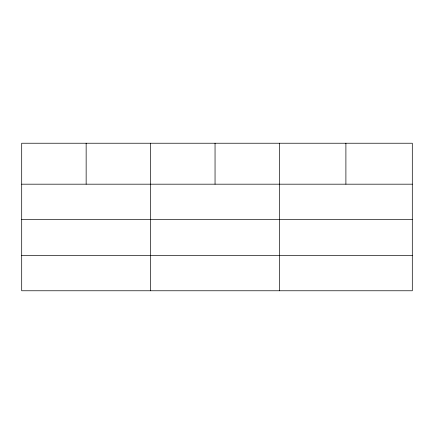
<?xml version="1.0" encoding="UTF-8"?>
<svg xmlns="http://www.w3.org/2000/svg" width="434" height="434" viewBox="0 0 434 434"><rect width="100%" height="100%" fill="white"/><g stroke="black" fill="none" stroke-linecap="round" stroke-linejoin="round"><path stroke-width="0.65" d="M412.3 219.36L412.3 143.231L21.7 143.231L21.7 290.769L412.3 290.769L412.3 219.36L21.7 219.36M21.7 184.184L412.3 184.184M21.7 255.599L412.3 255.599M345.898 143.231L345.898 184.184M279.496 143.231L279.496 290.769M215.047 143.231L215.047 184.184M150.598 143.231L150.598 290.769M86.149 143.231L86.149 184.184"/></g></svg>
